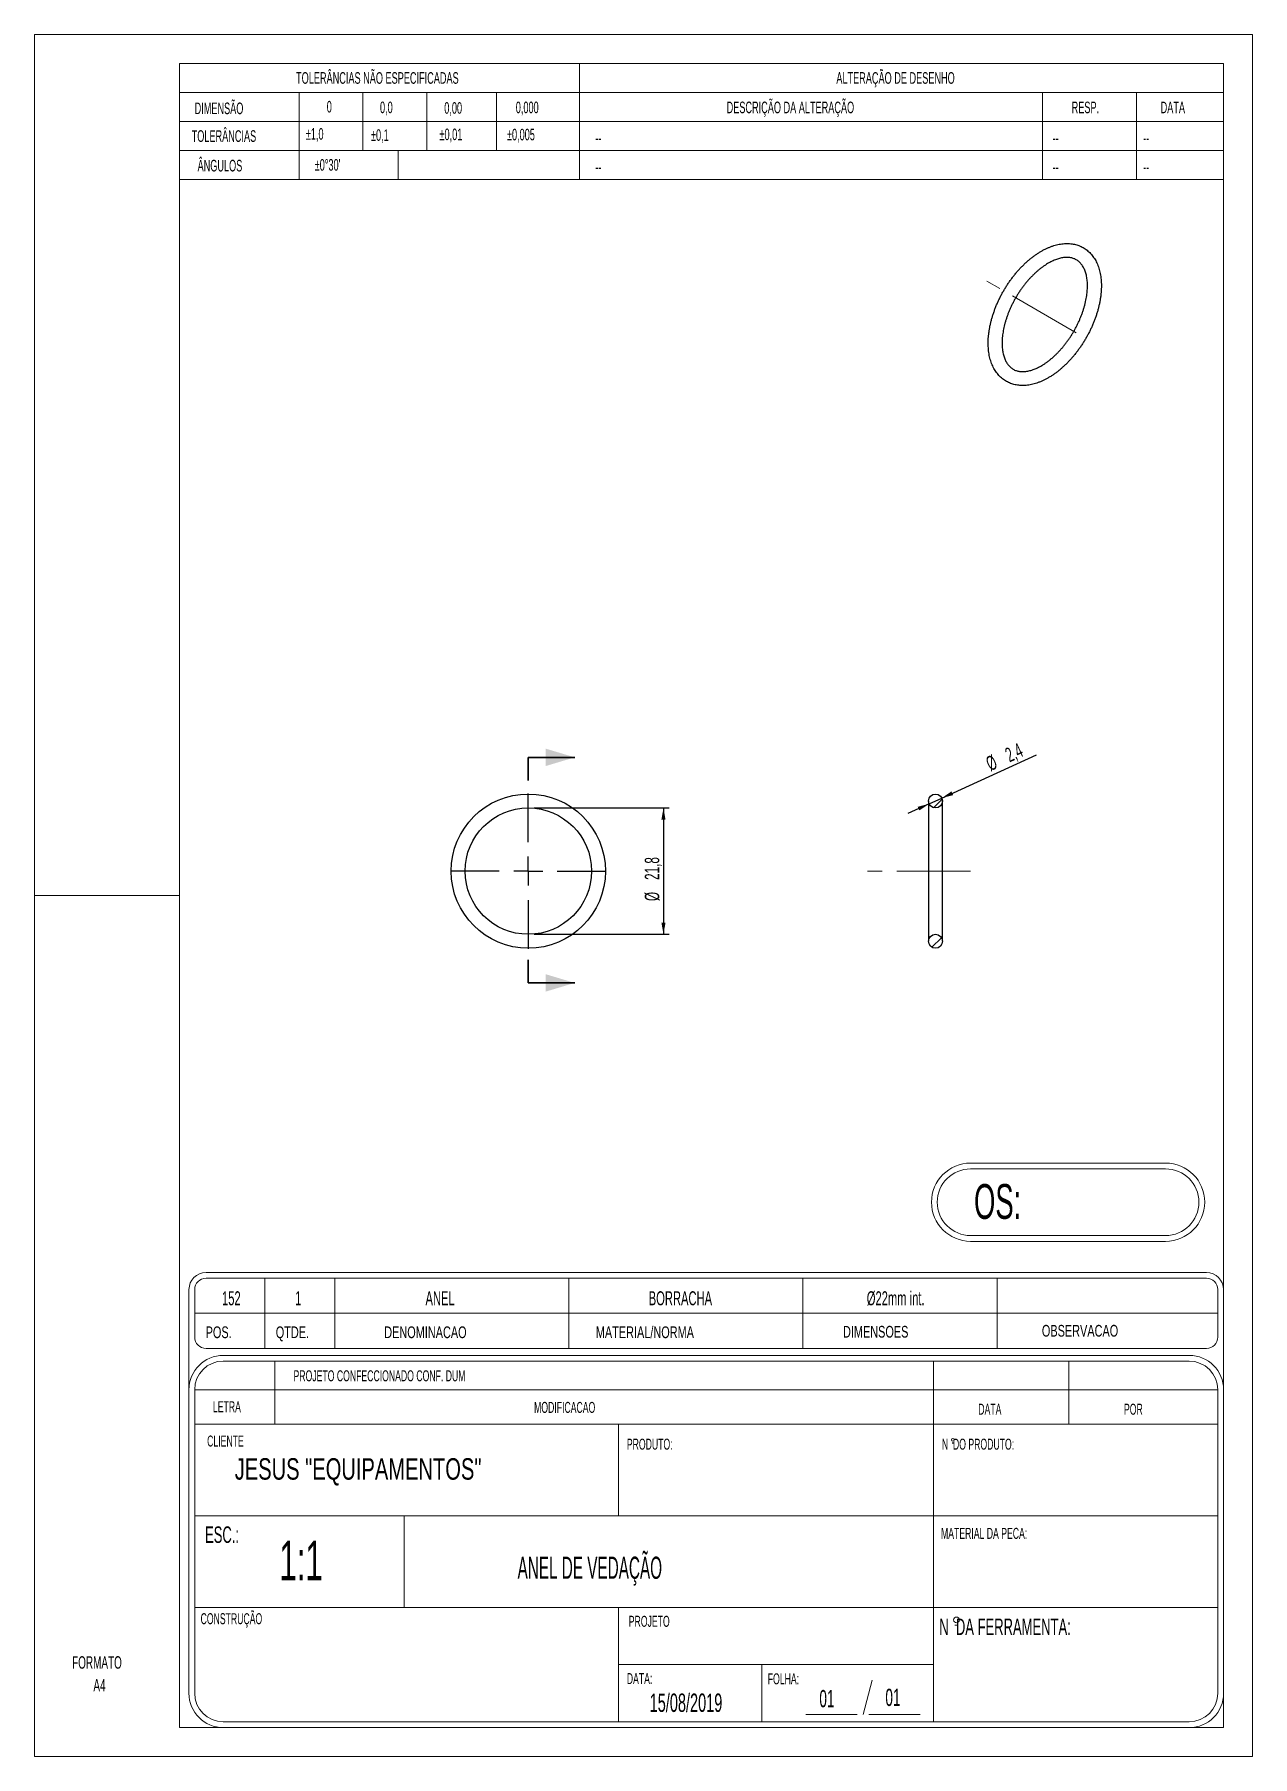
# Model space of a CAD drawing. Header units: millimetres. Extents: x 0 to 210, y 0 to 297.
import ezdxf

# ---------------------------------------------------------------- set-up
doc = ezdxf.new("R2010")
doc.units = ezdxf.units.MM
doc.linetypes.add('CENTERX2', pattern=[20.32, 12.7, -2.54, 2.54, -2.54])
doc.linetypes.add('PHANTOM', pattern=[12.7, 6.35, -1.27, 1.27, -1.27, 1.27, -1.27])
doc.layers.add('COTAS', color=7, linetype='Continuous')
doc.styles.add('SLDTEXTSTYLE0', font='TXT', dxfattribs={"width": 0.595745})
doc.styles.add('SLDTEXTSTYLE1', font='TXT', dxfattribs={"width": 0.589474})
doc.styles.add('SLDTEXTSTYLE2', font='TXT', dxfattribs={"width": 0.515789})
doc.styles.add('SLDTEXTSTYLE3', font='TXT', dxfattribs={"width": 0.7})
doc.styles.add('SLDTEXTSTYLE4', font='TXT', dxfattribs={"width": 0.695035})
doc.styles.add('SLDTEXTSTYLE5', font='TXT', dxfattribs={"width": 0.605})
doc.dimstyles.new('SLDDIMSTYLE0', dxfattribs={"dimtxt": 2.5, "dimasz": 2, "dimexe": 0, "dimexo": 0.0625, "dimtad": 1, "dimdec": 1, "dimrnd": 1e-09, "dimzin": 12, "dimdsep": 46, "dimtxsty": 'SLDTEXTSTYLE5', "dimsah": 1, "dimcen": 0.09, "dimadec": 0, "dimazin": 3, "dimtfac": 1, "dimtdec": 3, "dimtofl": 0, "dimtmove": 0, "dimatfit": 3, "dimfxl": 0, "dimfrac": 2, "dimtolj": 1, "dimtzin": 12, "dimarcsym": 0})
doc.dimstyles.new('SLDDIMSTYLE1', dxfattribs={"dimtxt": 2.5, "dimasz": 2, "dimexe": 0, "dimexo": 0.0625, "dimtad": 1, "dimdec": 1, "dimrnd": 1e-09, "dimzin": 12, "dimdsep": 46, "dimtxsty": 'SLDTEXTSTYLE5', "dimsah": 1, "dimcen": 0.09, "dimadec": 0, "dimazin": 3, "dimtfac": 1, "dimtdec": 3, "dimtmove": 0, "dimatfit": 0, "dimfxl": 0, "dimfrac": 2, "dimtolj": 1, "dimtzin": 12, "dimarcsym": 0})
pattern_1 = [(45, (0, 0), (-4.49013, 4.49013), []), (45, (0, 3.175), (-4.49013, 4.49013), [])]

# ---------------------------------------------------------------- blocks, each defined once
blk = doc.blocks.new('SW_NOTE_0')
at = {"color": 0, "linetype": 'Continuous', "lineweight": 18, "insert": (0, 2.77), "char_height": 2.152, "attachment_point": 1, "style": 'SLDTEXTSTYLE0'}
blk.add_mtext('FORMATO', dxfattribs=at)
blk = doc.blocks.new('SW_NOTE_0_1')
at = {"color": 0, "linetype": 'Continuous', "lineweight": 18, "insert": (0, 2.77), "char_height": 2.152, "attachment_point": 1, "style": 'SLDTEXTSTYLE0'}
blk.add_mtext('A4', dxfattribs=at)
blk = doc.blocks.new('Bloco2')
at = {"color": 7, "linetype": 'Continuous', "lineweight": 18}
for p, q in [((210.04, 297.06), (0.04, 297.06)), ((0.04, 297.06), (0.04, 0.06)), ((210.04, 0.06), (210.04, 297.06)), ((205.04, 292.06), (25.04, 292.06)), ((25.04, 292.06), (25.04, 5.06)), ((205.04, 5.06), (205.04, 292.06)), ((0.04, 148.56), (25.04, 148.56)), ((25.04, 5.06), (205.04, 5.06)), ((0.04, 0.06), (210.04, 0.06))]:
    blk.add_line(p, q, dxfattribs=at)
for name, p in [('SW_NOTE_0', (6.53, 14.59)), ('SW_NOTE_0_1', (10.2, 10.66))]:
    blk.add_blockref(name, p, dxfattribs=at)
blk = doc.blocks.new('_D')
at = {"layer": 'COTAS'}
for p, q in [((86.15, 163.96), (109.45, 163.96)), ((108.45, 163.96), (108.45, 142.16)), ((86.15, 142.16), (109.45, 142.16))]:
    blk.add_line(p, q, dxfattribs=at)
for points in [[(108.45, 163.96), (108.1, 161.96), (108.8, 161.96)], [(108.45, 142.16), (108.8, 144.16), (108.1, 144.16)]]:
    blk.add_solid(points, dxfattribs=at)
at = {"layer": 'COTAS', "char_height": 2.5, "attachment_point": 1, "rotation": 90, "style": 'SLDTEXTSTYLE5'}
for s, insert in [('21,8', (105.22, 151.54)), ('%%c', (105.23, 147.9))]:
    blk.add_mtext(s, dxfattribs=dict(at, insert=insert))
blk = doc.blocks.new('SW_CENTERMARKSYMBOL_0')
at = {"layer": 'COTAS', "color": 0}
for p, q in [((0, 5), (0, 13.4)), ((-5, 0), (-13.4, 0)), ((0, 0), (-2.5, 0)), ((0, 0), (0, 2.5)), ((0, 0), (0, -2.5)), ((0, 0), (2.5, 0)), ((5, 0), (13.4, 0)), ((0, -5), (0, -13.4))]:
    blk.add_line(p, q, dxfattribs=at)
blk = doc.blocks.new('_D_1')
at = {"layer": 'COTAS'}
for p, q in [((156.43, 165.66), (172.77, 173.12)), ((154.24, 164.66), (150.6, 163)), ((154.24, 164.66), (156.43, 165.66))]:
    blk.add_line(p, q, dxfattribs=at)
for points in [[(156.43, 165.66), (158.39, 166.17), (158.1, 166.81)], [(154.24, 164.66), (152.28, 164.15), (152.57, 163.52)]]:
    blk.add_solid(points, dxfattribs=at)
at = {"layer": 'COTAS', "char_height": 2.5, "attachment_point": 1, "rotation": 24.5335, "style": 'SLDTEXTSTYLE5'}
for s, insert in [('%%c', (163.77, 172.55)), ('2,4', (167.08, 174.07))]:
    blk.add_mtext(s, dxfattribs=dict(at, insert=insert))

msp = doc.modelspace()

# ---------------------------------------------------------------- hatches: boundary and pattern name
at = {"layer": 'COTAS', "linetype": 'Continuous', "lineweight": 18}
h = msp.add_hatch(dxfattribs=at)
h.set_pattern_fill('STEEL', color=256, scale=2, style=0)
h.set_pattern_definition(pattern_1)
edge = h.paths.add_edge_path(flags=0)
edge.add_arc((155.34, 165.16), 1.2, 0, 360)
h = msp.add_hatch(dxfattribs=at)
h.set_pattern_fill('STEEL', color=256, scale=2, style=0)
h.set_pattern_definition(pattern_1)
edge = h.paths.add_edge_path(flags=0)
edge.add_arc((155.34, 140.96), 1.2, 0, 360)

# ---------------------------------------------------------------- linework, layer by layer
at = {"color": 7, "linetype": 'Continuous', "lineweight": 18}
for p, q in [((205.01, 292.36), (25.01, 292.36)), ((25.01, 272.36), (25.01, 292.36)), ((93.95, 272.36), (93.95, 292.36)), ((205.01, 292.36), (205.01, 272.36)), ((25.01, 287.36), (93.95, 287.36)), ((45.64, 272.36), (45.64, 287.36)), ((56.64, 277.36), (56.64, 287.36)), ((67.64, 277.36), (67.64, 287.36)), ((79.64, 277.36), (79.64, 287.36)), ((93.95, 287.36), (205.01, 287.36)), ((173.82, 272.36), (173.82, 287.36)), ((190.01, 272.36), (190.01, 287.36)), ((25.01, 282.36), (93.95, 282.36)), ((93.95, 282.36), (205.01, 282.36)), ((25.01, 277.36), (93.95, 277.36)), ((62.7, 277.36), (62.7, 272.36)), ((93.95, 277.36), (205.01, 277.36)), ((25.01, 272.36), (93.95, 272.36)), ((93.95, 272.36), (205.01, 272.36)), ((195.01, 102.71), (161.41, 102.71)), ((195.01, 101.71), (161.41, 101.71)), ((161.41, 90.21), (195.01, 90.21)), ((161.41, 89.21), (195.01, 89.21)), ((202.07, 83.83), (29.59, 83.83)), ((26.65, 11.28), (26.65, 80.89)), ((26.65, 80.89), (26.65, 67.81)), ((27.63, 80.89), (27.63, 72.71)), ((202.07, 82.85), (29.59, 82.85)), ((39.72, 70.75), (39.72, 82.85)), ((51.82, 70.75), (51.82, 82.85)), ((92.14, 70.75), (92.14, 82.85)), ((132.46, 70.75), (132.46, 82.85)), ((165.96, 70.75), (165.96, 82.85)), ((204.03, 72.71), (204.03, 80.89)), ((205.01, 11.28), (205.01, 80.89)), ((27.63, 76.8), (204.03, 76.8)), ((29.59, 70.75), (202.07, 70.75)), ((32.57, 69.54), (199.08, 69.54)), ((32.57, 68.56), (199.08, 68.56)), ((41.46, 57.69), (41.46, 68.56)), ((155.03, 68.56), (155.03, 57.69)), ((178.34, 68.56), (178.34, 57.69)), ((27.64, 11.28), (27.64, 63.62)), ((27.64, 63.62), (204.02, 63.62)), ((204.02, 63.62), (204.02, 11.28)), ((27.64, 57.69), (204.02, 57.69)), ((100.71, 57.69), (100.71, 41.89)), ((155.03, 57.69), (155.03, 41.89)), ((158.2, 54.45), (158.46, 54.45)), ((158.2, 54.43), (158.46, 54.43)), ((27.64, 41.89), (204.02, 41.89)), ((63.77, 26.09), (63.77, 41.89)), ((155.03, 26.09), (155.03, 41.89)), ((27.64, 26.09), (204.02, 26.09)), ((100.71, 26.09), (100.71, 6.34)), ((155.03, 26.09), (155.03, 6.34)), ((158.69, 23), (159.2, 23)), ((100.71, 16.22), (155.03, 16.22)), ((125.4, 16.22), (125.4, 6.34)), ((144.43, 13.54), (142.85, 7.62)), ((199.08, 6.34), (32.57, 6.34)), ((141.86, 7.62), (132.97, 7.62)), ((143.83, 7.62), (152.72, 7.62)), ((199.08, 5.36), (32.57, 5.36)), ((204.44, 5.36), (205.01, 5.36)), ((205.01, 5.36), (205.01, 5.93))]:
    msp.add_line(p, q, dxfattribs=at)
at = {"color": 7, "linetype": 'PHANTOM', "lineweight": 35}
for p, q in [((85.15, 172.68), (85.15, 168.68)), ((85.15, 133.78), (85.15, 137.78))]:
    msp.add_line(p, q, dxfattribs=at)
at = {"color": 7, "linetype": 'Continuous', "lineweight": 35}
for p, q in [((85.15, 172.68), (93.15, 172.68)), ((85.15, 133.78), (93.15, 133.78))]:
    msp.add_line(p, q, dxfattribs=at)
at = {"color": 7, "linetype": 'Continuous', "lineweight": 25}
for p, q in [((154.14, 165.16), (154.14, 140.96)), ((156.54, 140.96), (156.54, 165.16))]:
    msp.add_line(p, q, dxfattribs=at)
for centre, radius in [((85.15, 153.06), 13.3), ((155.34, 165.16), 1.2), ((85.15, 153.06), 10.9), ((155.34, 140.96), 1.2)]:
    msp.add_circle(centre, radius, dxfattribs=at)
at = {"color": 7, "linetype": 'Continuous', "lineweight": 18}
for centre, radius in [((158.33, 54.99), 0.247), ((158.33, 54.97), 0.247), ((158.97, 23.92), 0.494)]:
    msp.add_circle(centre, radius, dxfattribs=at)
for centre, radius, start, end in [((161.41, 95.96), 6.75, 90, 270), ((161.41, 95.96), 5.75, 90, 270), ((195.01, 95.96), 6.75, 270, 90), ((195.01, 95.96), 5.75, 270, 90), ((29.59, 80.89), 2.94, 90, 180), ((202.07, 80.89), 2.94, 0, 90), ((29.59, 80.89), 1.96, 90, 180), ((202.07, 80.89), 1.96, 0, 90), ((29.59, 72.71), 1.96, 180, 270), ((202.07, 72.71), 1.96, 270, 0), ((32.57, 63.62), 5.93, 90, 180), ((32.57, 63.62), 4.94, 90, 180), ((199.08, 63.62), 5.93, 0, 90), ((199.08, 63.62), 4.94, 0, 90), ((32.57, 11.28), 5.93, 180, 270), ((32.57, 11.28), 4.94, 180, 270), ((199.08, 11.28), 4.94, 270, 0), ((199.08, 11.28), 5.93, 270, 0)]:
    msp.add_arc(centre, radius, start, end, dxfattribs=at)
at = {"color": 7, "linetype": 'Continuous', "lineweight": 25}
for points, knots in [([(164.43, 244.11), (164.43, 244.02), (164.43, 243.74), (164.46, 243.29), (164.5, 242.76), (164.58, 242.25), (164.67, 241.76), (164.8, 241.28), (164.94, 240.82), (165.11, 240.38), (165.3, 239.97), (165.52, 239.57), (165.75, 239.2), (166.01, 238.85), (166.28, 238.53), (166.58, 238.24), (166.89, 237.97), (167.22, 237.73), (167.56, 237.52), (167.92, 237.33), (168.29, 237.17), (168.67, 237.04), (169.07, 236.94), (169.48, 236.86), (169.9, 236.82), (170.33, 236.8), (170.77, 236.81), (171.22, 236.86), (171.67, 236.93), (172.13, 237.03), (172.6, 237.16), (173.07, 237.32), (173.54, 237.5), (174.02, 237.72), (174.49, 237.96), (174.97, 238.23), (175.44, 238.53), (175.9, 238.85), (176.36, 239.19), (176.82, 239.56), (177.27, 239.95), (177.71, 240.35), (178.14, 240.78), (178.56, 241.23), (178.98, 241.7), (179.38, 242.18), (179.77, 242.68), (180.14, 243.19), (180.51, 243.71), (180.85, 244.25), (181.19, 244.8), (181.5, 245.35), (181.81, 245.92), (182.09, 246.49), (182.35, 247.07), (182.6, 247.66), (182.83, 248.24), (183.04, 248.83), (183.23, 249.42), (183.39, 250.01), (183.54, 250.6), (183.66, 251.18), (183.77, 251.77), (183.85, 252.34), (183.9, 252.91), (183.94, 253.47), (183.95, 254.02), (183.93, 254.56), (183.9, 255.09), (183.84, 255.61), (183.75, 256.11), (183.64, 256.6), (183.51, 257.06), (183.35, 257.51), (183.17, 257.94), (182.97, 258.35), (182.74, 258.73), (182.49, 259.09), (182.23, 259.42), (181.94, 259.73), (181.64, 260.01), (181.32, 260.26), (180.98, 260.49), (180.63, 260.69), (180.27, 260.86), (179.89, 261.01), (179.5, 261.12), (179.09, 261.21), (178.68, 261.27), (178.25, 261.3), (177.82, 261.3), (177.38, 261.27), (176.92, 261.22), (176.46, 261.13), (176, 261.01), (175.53, 260.87), (175.06, 260.69), (174.58, 260.49), (174.11, 260.26), (173.64, 260), (173.17, 259.72), (172.7, 259.41), (172.23, 259.08), (171.78, 258.73), (171.32, 258.35), (170.88, 257.95), (170.44, 257.53), (170.01, 257.09), (169.6, 256.63), (169.19, 256.16), (168.79, 255.67), (168.41, 255.16), (168.04, 254.64), (167.69, 254.11), (167.35, 253.57), (167.02, 253.02), (166.71, 252.46), (166.42, 251.89), (166.15, 251.31), (165.89, 250.73), (165.65, 250.14), (165.44, 249.55), (165.24, 248.96), (165.06, 248.37), (164.9, 247.79), (164.77, 247.2), (164.66, 246.62), (164.57, 246.04), (164.5, 245.47), (164.45, 244.9), (164.43, 244.45), (164.43, 244.19), (164.43, 244.11)], [0, 0, 0, 0, 0.00422, 0.012157, 0.020099, 0.028036, 0.03596, 0.043864, 0.051737, 0.059569, 0.06735, 0.075069, 0.082719, 0.090297, 0.097802, 0.10524, 0.112617, 0.119948, 0.127245, 0.134525, 0.141802, 0.149092, 0.156409, 0.163769, 0.171183, 0.178659, 0.186203, 0.193816, 0.201494, 0.209232, 0.217021, 0.224852, 0.232716, 0.240603, 0.248504, 0.256414, 0.264325, 0.272234, 0.280138, 0.288036, 0.295926, 0.303807, 0.311681, 0.319548, 0.327407, 0.335261, 0.343109, 0.350952, 0.358792, 0.36663, 0.374466, 0.382302, 0.390138, 0.397976, 0.405816, 0.413659, 0.421507, 0.42936, 0.43722, 0.445087, 0.452963, 0.460847, 0.468742, 0.476646, 0.48456, 0.492484, 0.500416, 0.508355, 0.516298, 0.524237, 0.532169, 0.540084, 0.547973, 0.555826, 0.563632, 0.571382, 0.579066, 0.586678, 0.594218, 0.601687, 0.609092, 0.616444, 0.623755, 0.631041, 0.638319, 0.6456, 0.652902, 0.66024, 0.667627, 0.675072, 0.682584, 0.690164, 0.697811, 0.705521, 0.713287, 0.721099, 0.728949, 0.736825, 0.744721, 0.752627, 0.760539, 0.768449, 0.776356, 0.784257, 0.79215, 0.800036, 0.807914, 0.815784, 0.823646, 0.831502, 0.839353, 0.847198, 0.85504, 0.862879, 0.870715, 0.878551, 0.886387, 0.894224, 0.902063, 0.909904, 0.91775, 0.9256, 0.933457, 0.941321, 0.949192, 0.957072, 0.964962, 0.972861, 0.980771, 0.98869, 0.996619, 1, 1, 1, 1]), ([(166.83, 244.11), (166.83, 244.19), (166.83, 244.42), (166.85, 244.81), (166.89, 245.29), (166.95, 245.78), (167.04, 246.28), (167.14, 246.79), (167.26, 247.31), (167.4, 247.83), (167.56, 248.35), (167.74, 248.88), (167.94, 249.41), (168.16, 249.94), (168.4, 250.46), (168.65, 250.98), (168.92, 251.5), (169.21, 252.01), (169.51, 252.51), (169.82, 252.99), (170.15, 253.47), (170.49, 253.94), (170.84, 254.39), (171.2, 254.82), (171.57, 255.24), (171.95, 255.64), (172.33, 256.02), (172.72, 256.37), (173.11, 256.71), (173.5, 257.03), (173.89, 257.32), (174.29, 257.59), (174.68, 257.83), (175.07, 258.05), (175.45, 258.25), (175.83, 258.42), (176.2, 258.56), (176.57, 258.68), (176.92, 258.77), (177.27, 258.84), (177.6, 258.88), (177.93, 258.9), (178.24, 258.9), (178.54, 258.87), (178.83, 258.81), (179.11, 258.74), (179.38, 258.63), (179.63, 258.5), (179.88, 258.34), (180.11, 258.15), (180.33, 257.94), (180.53, 257.7), (180.71, 257.44), (180.88, 257.16), (181.02, 256.86), (181.15, 256.54), (181.26, 256.2), (181.36, 255.83), (181.43, 255.45), (181.49, 255.05), (181.53, 254.63), (181.55, 254.19), (181.54, 253.74), (181.52, 253.27), (181.48, 252.8), (181.42, 252.31), (181.34, 251.81), (181.24, 251.3), (181.11, 250.78), (180.97, 250.26), (180.81, 249.73), (180.63, 249.21), (180.42, 248.68), (180.21, 248.15), (179.97, 247.62), (179.71, 247.1), (179.44, 246.59), (179.16, 246.08), (178.86, 245.58), (178.54, 245.09), (178.21, 244.62), (177.87, 244.15), (177.52, 243.7), (177.16, 243.27), (176.79, 242.85), (176.42, 242.46), (176.04, 242.08), (175.65, 241.72), (175.26, 241.38), (174.86, 241.07), (174.47, 240.77), (174.08, 240.51), (173.68, 240.26), (173.3, 240.04), (172.91, 239.85), (172.53, 239.68), (172.16, 239.54), (171.8, 239.42), (171.44, 239.33), (171.1, 239.26), (170.76, 239.22), (170.44, 239.2), (170.13, 239.21), (169.83, 239.24), (169.54, 239.29), (169.26, 239.37), (168.99, 239.48), (168.73, 239.61), (168.49, 239.77), (168.25, 239.96), (168.04, 240.17), (167.84, 240.41), (167.66, 240.67), (167.5, 240.95), (167.35, 241.25), (167.22, 241.58), (167.11, 241.92), (167.02, 242.28), (166.94, 242.67), (166.89, 243.07), (166.85, 243.49), (166.83, 243.84), (166.83, 244.05), (166.83, 244.11)], [0, 0, 0, 0, 0.00425, 0.012381, 0.020523, 0.028676, 0.03684, 0.045017, 0.053206, 0.061406, 0.069616, 0.077836, 0.086064, 0.094299, 0.10254, 0.110786, 0.119034, 0.127285, 0.135536, 0.143786, 0.152034, 0.160278, 0.168516, 0.176748, 0.184973, 0.193188, 0.201392, 0.209586, 0.217767, 0.225934, 0.234088, 0.242228, 0.250355, 0.258469, 0.266573, 0.274671, 0.282766, 0.290865, 0.298977, 0.307115, 0.315294, 0.323538, 0.331873, 0.340332, 0.348952, 0.357767, 0.366802, 0.376048, 0.385442, 0.394844, 0.404102, 0.413144, 0.421962, 0.430582, 0.439043, 0.447386, 0.455644, 0.463842, 0.472003, 0.480141, 0.488268, 0.496393, 0.50452, 0.512653, 0.520795, 0.528948, 0.537113, 0.545291, 0.55348, 0.56168, 0.569891, 0.578111, 0.586339, 0.594574, 0.602816, 0.611061, 0.61931, 0.627561, 0.635812, 0.644062, 0.652309, 0.660553, 0.668791, 0.677023, 0.685247, 0.693462, 0.701666, 0.709859, 0.71804, 0.726207, 0.73436, 0.7425, 0.750626, 0.75874, 0.766844, 0.774941, 0.783037, 0.791136, 0.799248, 0.807387, 0.815568, 0.823815, 0.832153, 0.840617, 0.849243, 0.858065, 0.867108, 0.87636, 0.885757, 0.895156, 0.904407, 0.913442, 0.922252, 0.930866, 0.939324, 0.947663, 0.955918, 0.964115, 0.972275, 0.980413, 0.98854, 0.996665, 1, 1, 1, 1])]:
    msp.add_open_spline(points, degree=3, knots=knots, dxfattribs=at)
at = {"color": 7, "linetype": 'Continuous', "lineweight": 35}
for points in [[(93.15, 172.68), (88.15, 174.18), (88.15, 171.18)], [(93.15, 133.78), (88.15, 135.28), (88.15, 132.28)]]:
    msp.add_solid(points, dxfattribs=at)
at = {"layer": 'COTAS', "linetype": 'CENTERX2', "lineweight": 18}
for p, q in [((179.61, 245.92), (163.44, 255.26)), ((161.4, 153.06), (143.3, 153.06))]:
    msp.add_line(p, q, dxfattribs=at)

# ---------------------------------------------------------------- block references
at = {"layer": 'COTAS'}
for name, p in [('Bloco2', (-0.03, 0.3)), ('SW_CENTERMARKSYMBOL_0', (85.15, 153.06))]:
    msp.add_blockref(name, p, dxfattribs=at)

# ---------------------------------------------------------------- texts
at = {"color": 7, "linetype": 'Continuous', "lineweight": 0}
for s, insert, char_height, attachment_point, style in [('TOLERÂNCIAS NÃO ESPECIFICADAS', (59.13, 290.85), 2, 2, 'SLDTEXTSTYLE1'), ('ALTERAÇÃO DE DESENHO', (148.46, 290.85), 2, 2, 'SLDTEXTSTYLE1'), ('DIMENSÃO', (27.62, 285.61), 2, 1, 'SLDTEXTSTYLE1'), ('0', (50.4, 285.89), 2, 1, 'SLDTEXTSTYLE1'), ('0,0', (59.58, 285.77), 2, 1, 'SLDTEXTSTYLE1'), ('0,00', (70.66, 285.68), 2, 1, 'SLDTEXTSTYLE1'), ('0,000', (82.99, 285.77), 2, 1, 'SLDTEXTSTYLE1'), ('DESCRIÇÃO DA ALTERAÇÃO', (119.34, 285.77), 2, 1, 'SLDTEXTSTYLE1'), ('RESP.', (178.82, 285.77), 2, 1, 'SLDTEXTSTYLE1'), ('DATA', (194.16, 285.77), 2, 1, 'SLDTEXTSTYLE1'), ('TOLERÂNCIAS', (27.11, 280.83), 2, 1, 'SLDTEXTSTYLE1'), ('±1,0', (46.79, 281.2), 2, 1, 'SLDTEXTSTYLE1'), ('±0,1', (58.03, 281), 2, 1, 'SLDTEXTSTYLE1'), ('±0,01', (69.84, 281.12), 2, 1, 'SLDTEXTSTYLE1'), ('±0,005', (81.47, 281.09), 2, 1, 'SLDTEXTSTYLE1'), ('--', (96.69, 280.49), 2, 1, 'SLDTEXTSTYLE1'), ('--', (175.54, 280.49), 2, 1, 'SLDTEXTSTYLE1'), ('--', (191.14, 280.49), 2, 1, 'SLDTEXTSTYLE1'), ('ÂNGULOS', (28.13, 275.73), 2, 1, 'SLDTEXTSTYLE1'), ("±0°30'", (48.32, 275.86), 2, 1, 'SLDTEXTSTYLE1'), ('--', (96.69, 275.49), 2, 1, 'SLDTEXTSTYLE1'), ('--', (175.54, 275.49), 2, 1, 'SLDTEXTSTYLE1'), ('--', (191.14, 275.49), 2, 1, 'SLDTEXTSTYLE1'), ('OS:', (161.99, 99.09), 6, 1, 'SLDTEXTSTYLE1'), ('152', (33.95, 80.6), 2.419, 2, 'SLDTEXTSTYLE0'), ('1', (45.48, 80.6), 2.42, 2, 'SLDTEXTSTYLE0'), ('ANEL', (69.94, 80.6), 2.419, 2, 'SLDTEXTSTYLE0'), ('BORRACHA', (111.37, 80.6), 2.419, 2, 'SLDTEXTSTYLE0'), ('Ø22mm int.', (148.48, 80.6), 2.419, 2, 'SLDTEXTSTYLE0'), ('POS.', (29.52, 74.54), 2.022, 1, 'SLDTEXTSTYLE4'), ('QTDE.', (41.61, 74.54), 2.022, 1, 'SLDTEXTSTYLE4'), ('DENOMINACAO', (60.31, 74.54), 2.0223, 1, 'SLDTEXTSTYLE4'), ('MATERIAL/NORMA', (96.79, 74.54), 2.0223, 1, 'SLDTEXTSTYLE4'), ('DIMENSOES', (139.4, 74.63), 2.022, 1, 'SLDTEXTSTYLE4'), ('OBSERVACAO', (173.69, 74.8), 2.022, 1, 'SLDTEXTSTYLE4'), ('PROJETO CONFECCIONADO CONF. DUM', (44.67, 66.97), 1.896, 1, 'SLDTEXTSTYLE1'), ('LETRA', (30.78, 61.63), 1.896, 1, 'SLDTEXTSTYLE1'), ('MODIFICACAO', (86.15, 61.52), 1.896, 1, 'SLDTEXTSTYLE1'), ('DATA', (162.73, 61.21), 1.896, 1, 'SLDTEXTSTYLE1'), ('POR', (187.84, 61.21), 1.896, 1, 'SLDTEXTSTYLE1'), ('CLIENTE', (29.78, 55.72), 1.896, 1, 'SLDTEXTSTYLE1'), ('PRODUTO:', (102.14, 55.18), 1.896, 1, 'SLDTEXTSTYLE1'), ('N  DO PRODUTO:', (156.45, 55.18), 1.896, 1, 'SLDTEXTSTYLE1'), ('JESUS "EQUIPAMENTOS"', (34.54, 51.81), 3.7042, 1, 'SLDTEXTSTYLE3'), ('ESC.:', (29.42, 40.05), 2.844, 1, 'SLDTEXTSTYLE1'), ('MATERIAL DA PECA:', (156.3, 39.8), 1.896, 1, 'SLDTEXTSTYLE1'), ('1:1', (42.23, 37.56), 6.826, 1, 'SLDTEXTSTYLE1'), ('ANEL DE VEDAÇÃO', (83.3, 34.83), 3.8224, 1, 'SLDTEXTSTYLE2'), ('CONSTRUÇÃO', (28.65, 25.08), 1.896, 1, 'SLDTEXTSTYLE1'), ('PROJETO', (102.47, 24.63), 1.896, 1, 'SLDTEXTSTYLE1'), ('N  DA FERRAMENTA:', (156, 24.16), 2.8441, 1, 'SLDTEXTSTYLE1'), ('DATA:', (102.13, 14.75), 1.896, 1, 'SLDTEXTSTYLE1'), ('FOLHA:', (126.43, 14.71), 1.896, 1, 'SLDTEXTSTYLE1'), ('01', (146.71, 12.04), 2.963, 1, 'SLDTEXTSTYLE1'), ('15/08/2019', (106.07, 11.23), 3.175, 1, 'SLDTEXTSTYLE1'), ('01', (135.33, 11.83), 2.963, 1, 'SLDTEXTSTYLE1')]:
    msp.add_mtext(s, dxfattribs=dict(at, insert=insert, char_height=char_height, attachment_point=attachment_point, style=style))

# ---------------------------------------------------------------- dimensions: what is measured, and where the dimension line sits
at = {"layer": 'COTAS'}
for base, p1, p2, angle, dimstyle, picture, middle in [((156.43, 165.66), (154.24, 164.66), (156.43, 165.66), 24.5335, 'SLDDIMSTYLE1', '_D_1', (168.94, 171.37)), ((108.45, 142.16), (85.15, 163.96), (85.15, 142.16), 90, 'SLDDIMSTYLE0', '_D', (108.45, 153.06))]:
    dim = msp.add_linear_dim(base=base, p1=p1, p2=p2, angle=angle, text='%%c<>', dimstyle=dimstyle, dxfattribs=at)
    dim.commit()
    dim.dimension.update_dxf_attribs({"geometry": picture, "text_midpoint": middle, "dimtype": 160})

doc.saveas('drawing.dxf')
